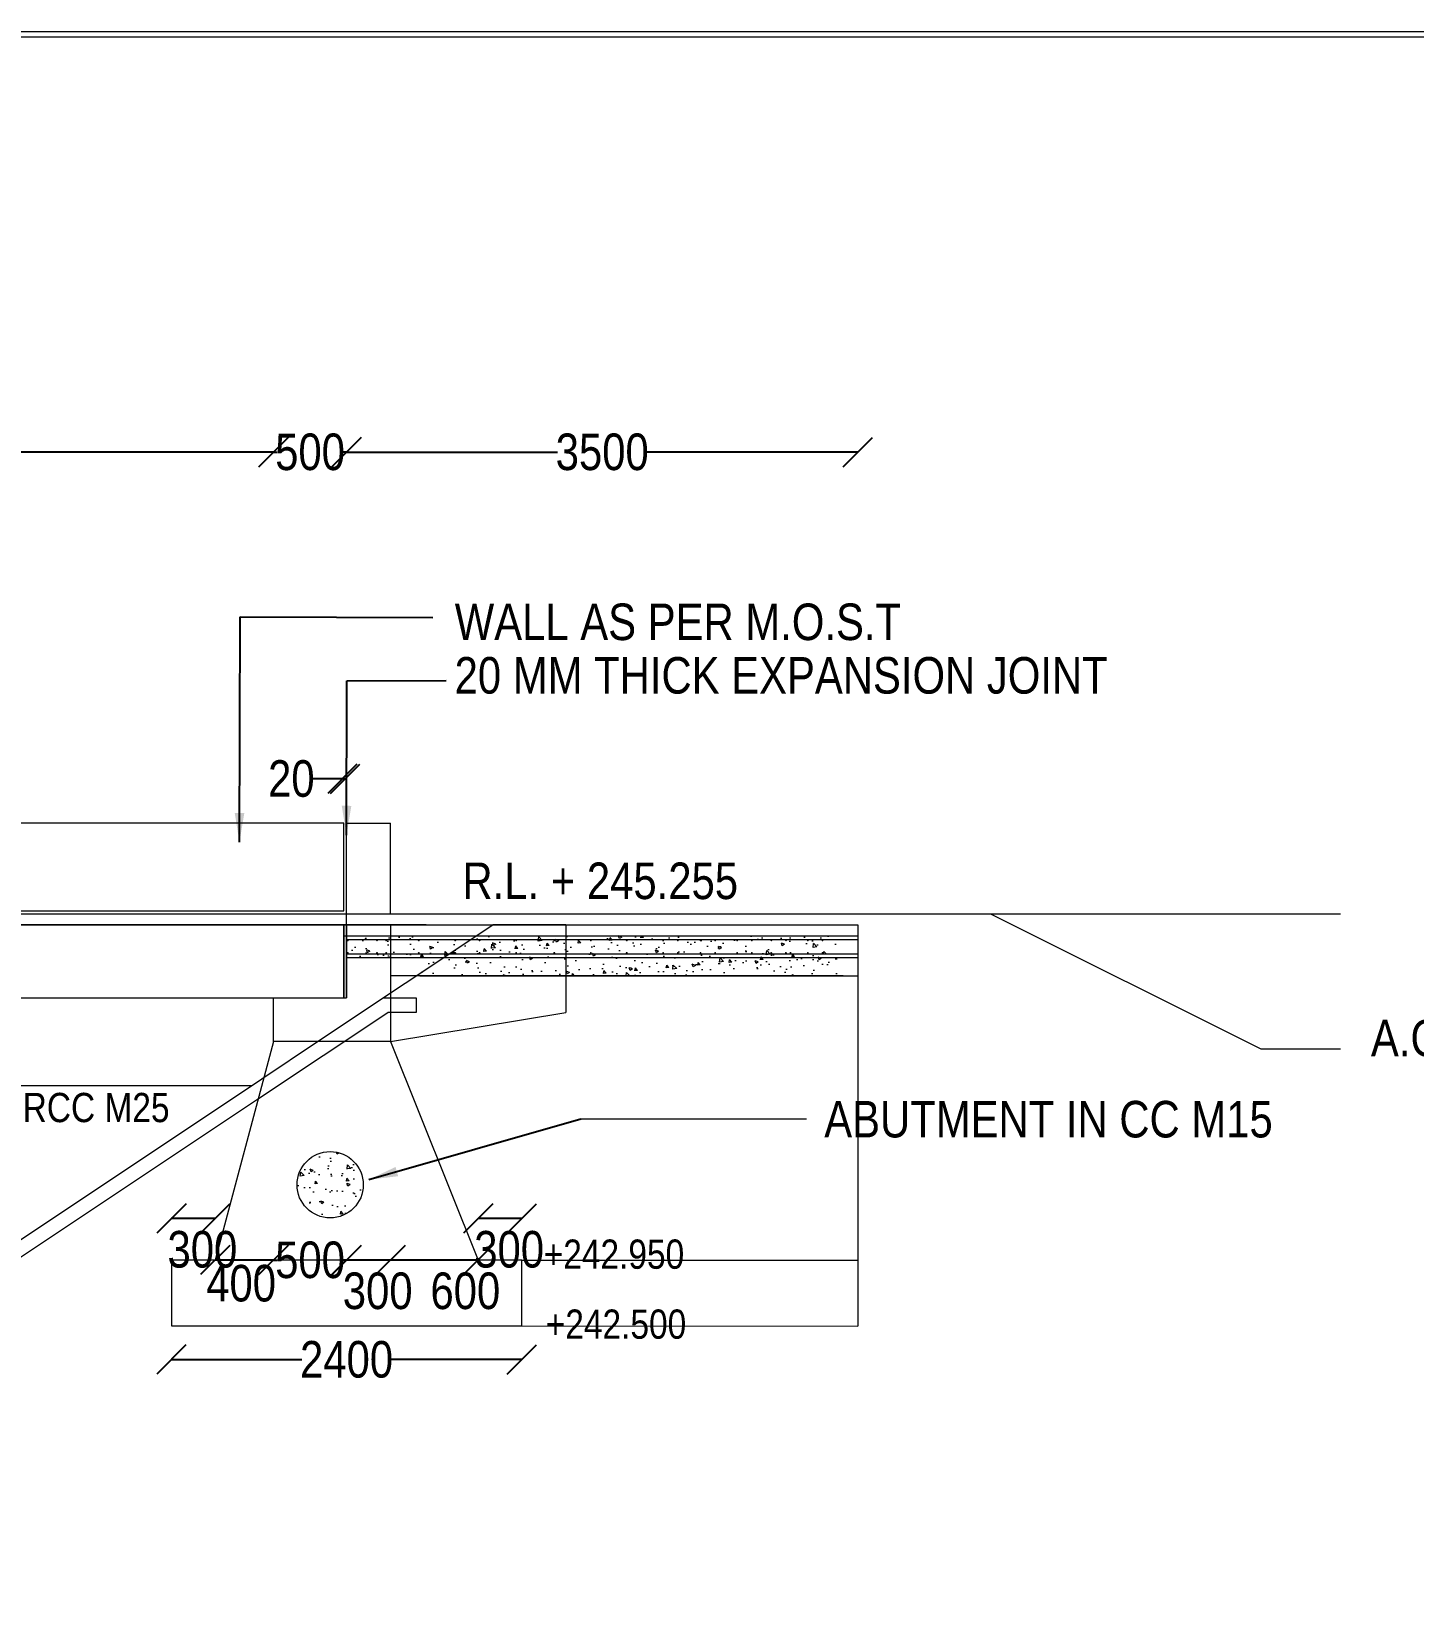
# Model space of a CAD drawing. Header units: millimetres. Extents: x 451477 to 512853, y -21633 to 24034.
# Drawn here: x 477900 to 487359, y 13215 to 24034 of the extents above; entities that cross this region are included whole.
import ezdxf

# ---------------------------------------------------------------- set-up
doc = ezdxf.new("R2010")
doc.units = ezdxf.units.MM
doc.header["$LTSCALE"] = 300
doc.header["$MEASUREMENT"] = 0
doc.styles.add('ARIAL NARROW', font='ARIALN.TTF', dxfattribs={"height": 250})
doc.dimstyles.get("Standard").update_dxf_attribs({"dimtxt": 200, "dimasz": 200, "dimexe": 0.18, "dimexo": 0.0625, "dimgap": 0.09, "dimtad": 0, "dimdec": 0, "dimzin": 0, "dimdsep": 46, "dimtxsty": 'ARIAL NARROW', "dimcen": 0.0851, "dimdle": 0.1, "dimse1": 1, "dimse2": 1, "dimadec": 0, "dimazin": 0, "dimtfac": 1, "dimtdec": 0, "dimtofl": 0, "dimtmove": 0, "dimatfit": 3, "dimfxl": 1, "dimtolj": 1, "dimtzin": 0, "dimarcsym": 0})
doc.dimstyles.new('STANDARD$0', dxfattribs={"dimscale": 88.888889, "dimtxt": 0.02, "dimasz": 0.02, "dimexe": 0.05, "dimexo": 0.1, "dimgap": 0.002, "dimtad": 2, "dimdec": 0, "dimzin": 1, "dimdsep": 46, "dimtxsty": 'Standard', "dimcen": 0.09, "dimadec": 0, "dimazin": 0, "dimtfac": 1, "dimtdec": 4, "dimtofl": 0, "dimtmove": 0, "dimatfit": 3, "dimfxl": 1, "dimtolj": 1, "dimtzin": 1, "dimarcsym": 0})
doc.dimstyles.new('STANDARD$7', dxfattribs={"dimtxt": 2, "dimasz": 2, "dimexe": 1.25, "dimexo": 0.625, "dimtad": 1, "dimdec": 0, "dimlfac": 0.5, "dimdsep": 46, "dimtxsty": 'ARIAL NARROW', "dimcen": 2.5, "dimdle": 0.1, "dimse1": 1, "dimse2": 1, "dimadec": 0, "dimazin": 0, "dimtfac": 1, "dimtdec": 0, "dimtmove": 0, "dimatfit": 3, "dimfxl": 1, "dimtolj": 1, "dimtzin": 0, "dimarcsym": 0})

# ---------------------------------------------------------------- blocks, each defined once
blk = doc.blocks.new('_Oblique')
at = {"color": 0, "linetype": 'ByBlock', "lineweight": -2}
blk.add_line((-0.5, -0.5), (0.5, 0.5), dxfattribs=at)
blk = doc.blocks.new('*D4')
at = {"color": 0, "lineweight": -2, "transparency": 16777216}
for p, q in [((480027, 18920), (479827, 18920)), ((480047, 18920), (480027, 18920))]:
    blk.add_line(p, q, dxfattribs=at)
at = {"layer": 'Defpoints', "color": 0, "lineweight": 9, "transparency": 16777216}
for p in [(480047, 18920), (480047, 18591), (480027, 18441)]:
    blk.add_point(p, dxfattribs=at)
at = {"color": 0, "lineweight": -2, "transparency": 16777216, "xscale": 200, "yscale": 200, "zscale": 200, "rotation": 180}
blk.add_blockref('_Oblique', (480027, 18920), dxfattribs=at)
at = {"color": 0, "lineweight": -2, "transparency": 16777216, "xscale": 200, "yscale": 200, "zscale": 200}
blk.add_blockref('_Oblique', (480047, 18920), dxfattribs=at)
at = {"color": 0, "lineweight": 9, "transparency": 16777216, "insert": (479678, 18920), "char_height": 250, "attachment_point": 5, "style": 'ARIAL NARROW'}
blk.add_mtext('\\A1;20', dxfattribs=at)
blk = doc.blocks.new('*D6')
at = {"color": 0, "lineweight": -2, "transparency": 16777216}
for p, q in [((475126, 21156), (477032, 21156)), ((479557, 21156), (477651, 21156))]:
    blk.add_line(p, q, dxfattribs=at)
at = {"layer": 'Defpoints', "color": 0, "lineweight": 9, "transparency": 16777216}
for p in [(479556, 21156), (475126, 17421), (479556, 17271)]:
    blk.add_point(p, dxfattribs=at)
at = {"color": 0, "lineweight": -2, "transparency": 16777216, "xscale": 200, "yscale": 200, "zscale": 200, "rotation": 180}
blk.add_blockref('_Oblique', (475126, 21156), dxfattribs=at)
at = {"color": 0, "lineweight": -2, "transparency": 16777216, "xscale": 200, "yscale": 200, "zscale": 200}
blk.add_blockref('_Oblique', (479556, 21156), dxfattribs=at)
at = {"color": 0, "lineweight": 9, "transparency": 16777216, "insert": (477341, 21156), "char_height": 250, "attachment_point": 5, "style": 'ARIAL NARROW'}
blk.add_mtext('\\A1;4430', dxfattribs=at)
blk = doc.blocks.new('*D7')
at = {"color": 0, "lineweight": -2, "transparency": 16777216}
for p, q in [((479556, 21156), (479580, 21156)), ((480057, 21156), (480033, 21156))]:
    blk.add_line(p, q, dxfattribs=at)
at = {"layer": 'Defpoints', "color": 0, "lineweight": 9, "transparency": 16777216}
for p in [(480056, 21156), (479556, 16540), (480056, 16540)]:
    blk.add_point(p, dxfattribs=at)
at = {"color": 0, "lineweight": -2, "transparency": 16777216, "xscale": 200, "yscale": 200, "zscale": 200, "rotation": 180}
blk.add_blockref('_Oblique', (479556, 21156), dxfattribs=at)
at = {"color": 0, "lineweight": -2, "transparency": 16777216, "xscale": 200, "yscale": 200, "zscale": 200}
blk.add_blockref('_Oblique', (480056, 21156), dxfattribs=at)
at = {"color": 0, "lineweight": 9, "transparency": 16777216, "insert": (479806, 21156), "char_height": 250, "attachment_point": 5, "style": 'ARIAL NARROW'}
blk.add_mtext('\\A1;500', dxfattribs=at)
blk = doc.blocks.new('*D8')
at = {"color": 0, "lineweight": -2, "transparency": 16777216}
for p, q in [((480056, 21156), (481501, 21156)), ((483557, 21156), (482112, 21156))]:
    blk.add_line(p, q, dxfattribs=at)
at = {"layer": 'Defpoints', "color": 0, "lineweight": 9, "transparency": 16777216}
for p in [(483556, 21156), (480056, 17610), (483556, 17160)]:
    blk.add_point(p, dxfattribs=at)
at = {"color": 0, "lineweight": -2, "transparency": 16777216, "xscale": 200, "yscale": 200, "zscale": 200, "rotation": 180}
blk.add_blockref('_Oblique', (480056, 21156), dxfattribs=at)
at = {"color": 0, "lineweight": -2, "transparency": 16777216, "xscale": 200, "yscale": 200, "zscale": 200}
blk.add_blockref('_Oblique', (483556, 21156), dxfattribs=at)
at = {"color": 0, "lineweight": 9, "transparency": 16777216, "insert": (481806, 21156), "char_height": 250, "attachment_point": 5, "style": 'ARIAL NARROW'}
blk.add_mtext('\\A1;3500', dxfattribs=at)
blk = doc.blocks.new('*D20')
at = {"color": 0, "lineweight": -2, "transparency": 16777216}
for p, q in [((478856, 14945), (479749, 14945)), ((481257, 14945), (480364, 14945))]:
    blk.add_line(p, q, dxfattribs=at)
at = {"layer": 'Defpoints', "color": 0, "lineweight": 9, "transparency": 16777216}
for p in [(478856, 15245), (481256, 15245), (478856, 14945)]:
    blk.add_point(p, dxfattribs=at)
at = {"color": 0, "lineweight": -2, "transparency": 16777216, "xscale": 200, "yscale": 200, "zscale": 200, "rotation": 180}
blk.add_blockref('_Oblique', (478856, 14945), dxfattribs=at)
at = {"color": 0, "lineweight": -2, "transparency": 16777216, "xscale": 200, "yscale": 200, "zscale": 200}
blk.add_blockref('_Oblique', (481256, 14945), dxfattribs=at)
at = {"color": 0, "lineweight": 9, "transparency": 16777216, "insert": (480056, 14945), "char_height": 250, "attachment_point": 5, "style": 'ARIAL NARROW'}
blk.add_mtext('\\A1;2400', dxfattribs=at)
blk = doc.blocks.new('*D21')
at = {"color": 0, "lineweight": -2, "transparency": 16777216}
for p, q in [((479556, 15626), (479580, 15626)), ((480057, 15626), (480033, 15626))]:
    blk.add_line(p, q, dxfattribs=at)
at = {"layer": 'Defpoints', "color": 0, "lineweight": 9, "transparency": 16777216}
for p in [(479556, 15626), (479556, 15626), (480056, 15626)]:
    blk.add_point(p, dxfattribs=at)
at = {"color": 0, "lineweight": -2, "transparency": 16777216, "xscale": 200, "yscale": 200, "zscale": 200, "rotation": 180}
blk.add_blockref('_Oblique', (479556, 15626), dxfattribs=at)
at = {"color": 0, "lineweight": -2, "transparency": 16777216, "xscale": 200, "yscale": 200, "zscale": 200}
blk.add_blockref('_Oblique', (480056, 15626), dxfattribs=at)
at = {"color": 0, "lineweight": 9, "transparency": 16777216, "insert": (479806, 15626), "char_height": 250, "attachment_point": 5, "style": 'ARIAL NARROW'}
blk.add_mtext('\\A1;500', dxfattribs=at)
blk = doc.blocks.new('*D22')
at = {"color": 0, "lineweight": -2, "transparency": 16777216}
blk.add_line((480357, 15626), (480057, 15626), dxfattribs=at)
at = {"layer": 'Defpoints', "color": 0, "lineweight": 9, "transparency": 16777216}
for p in [(480057, 15626), (480057, 15626), (480356, 15626)]:
    blk.add_point(p, dxfattribs=at)
at = {"color": 0, "lineweight": -2, "transparency": 16777216, "xscale": 200, "yscale": 200, "zscale": 200, "rotation": 180}
blk.add_blockref('_Oblique', (480057, 15626), dxfattribs=at)
at = {"color": 0, "lineweight": -2, "transparency": 16777216, "xscale": 200, "yscale": 200, "zscale": 200}
blk.add_blockref('_Oblique', (480356, 15626), dxfattribs=at)
at = {"color": 0, "lineweight": 9, "transparency": 16777216, "insert": (480269, 15414), "char_height": 250, "attachment_point": 5, "style": 'ARIAL NARROW'}
blk.add_mtext('\\A1;300', dxfattribs=at)
blk = doc.blocks.new('*D23')
at = {"color": 0, "lineweight": -2, "transparency": 16777216}
blk.add_line((479556, 15626), (479156, 15626), dxfattribs=at)
at = {"layer": 'Defpoints', "color": 0, "lineweight": 9, "transparency": 16777216}
for p in [(479156, 15626), (479156, 15626), (479556, 15626)]:
    blk.add_point(p, dxfattribs=at)
at = {"color": 0, "lineweight": -2, "transparency": 16777216, "xscale": 200, "yscale": 200, "zscale": 200, "rotation": 180}
blk.add_blockref('_Oblique', (479156, 15626), dxfattribs=at)
at = {"color": 0, "lineweight": -2, "transparency": 16777216, "xscale": 200, "yscale": 200, "zscale": 200}
blk.add_blockref('_Oblique', (479556, 15626), dxfattribs=at)
at = {"color": 0, "lineweight": 9, "transparency": 16777216, "insert": (479334, 15466), "char_height": 250, "attachment_point": 5, "style": 'ARIAL NARROW'}
blk.add_mtext('\\A1;400', dxfattribs=at)
blk = doc.blocks.new('*D24')
at = {"color": 0, "lineweight": -2, "transparency": 16777216}
blk.add_line((480957, 15626), (480357, 15626), dxfattribs=at)
at = {"layer": 'Defpoints', "color": 0, "lineweight": 9, "transparency": 16777216}
for p in [(480357, 15626), (480357, 15626), (480956, 15626)]:
    blk.add_point(p, dxfattribs=at)
at = {"color": 0, "lineweight": -2, "transparency": 16777216, "xscale": 200, "yscale": 200, "zscale": 200, "rotation": 180}
blk.add_blockref('_Oblique', (480357, 15626), dxfattribs=at)
at = {"color": 0, "lineweight": -2, "transparency": 16777216, "xscale": 200, "yscale": 200, "zscale": 200}
blk.add_blockref('_Oblique', (480956, 15626), dxfattribs=at)
at = {"color": 0, "lineweight": 9, "transparency": 16777216, "insert": (480869, 15414), "char_height": 250, "attachment_point": 5, "style": 'ARIAL NARROW'}
blk.add_mtext('\\A1;600', dxfattribs=at)
blk = doc.blocks.new('*D25')
at = {"color": 0, "lineweight": -2, "transparency": 16777216}
blk.add_line((481257, 15910), (480956, 15910), dxfattribs=at)
at = {"layer": 'Defpoints', "color": 0, "lineweight": 9, "transparency": 16777216}
for p in [(480957, 15910), (480957, 15910), (481256, 15910)]:
    blk.add_point(p, dxfattribs=at)
at = {"color": 0, "lineweight": -2, "transparency": 16777216, "xscale": 200, "yscale": 200, "zscale": 200, "rotation": 180}
blk.add_blockref('_Oblique', (480957, 15910), dxfattribs=at)
at = {"color": 0, "lineweight": -2, "transparency": 16777216, "xscale": 200, "yscale": 200, "zscale": 200}
blk.add_blockref('_Oblique', (481256, 15910), dxfattribs=at)
at = {"color": 0, "lineweight": 9, "transparency": 16777216, "insert": (481169, 15698), "char_height": 250, "attachment_point": 5, "style": 'ARIAL NARROW'}
blk.add_mtext('\\A1;300', dxfattribs=at)
blk = doc.blocks.new('*D26')
at = {"color": 0, "lineweight": -2, "transparency": 16777216}
blk.add_line((479156, 15910), (478856, 15910), dxfattribs=at)
at = {"layer": 'Defpoints', "color": 0, "lineweight": 9, "transparency": 16777216}
for p in [(478857, 15910), (478857, 15910), (479156, 15910)]:
    blk.add_point(p, dxfattribs=at)
at = {"color": 0, "lineweight": -2, "transparency": 16777216, "xscale": 200, "yscale": 200, "zscale": 200, "rotation": 180}
blk.add_blockref('_Oblique', (478857, 15910), dxfattribs=at)
at = {"color": 0, "lineweight": -2, "transparency": 16777216, "xscale": 200, "yscale": 200, "zscale": 200}
blk.add_blockref('_Oblique', (479156, 15910), dxfattribs=at)
at = {"color": 0, "lineweight": 9, "transparency": 16777216, "insert": (479069, 15698), "char_height": 250, "attachment_point": 5, "style": 'ARIAL NARROW'}
blk.add_mtext('\\A1;300', dxfattribs=at)

msp = doc.modelspace()

# ---------------------------------------------------------------- hatches: boundary and pattern name
at = {"lineweight": 9}
h = msp.add_hatch(dxfattribs=at)
h.set_pattern_fill('AR-CONC', color=0, scale=30, style=0)
h.set_pattern_definition([(130, (1054874.99, 36864.14), (-215.178055, -18.82564), [22.5, -247.5]), (185, (1054875, 36864.14), (41.6254, 225.65764), [18, -198]), (79.5486, (1054857.06, 36862.58), (-173.552815, 206.83186), [19.12206, -210.34263]), (133.8158, (1054875, 36924.14), (-320.17231, -49.6557), [33.75, -371.25]), (83.3644, (1054848.3, 36920), (-280.39881, 292.23536), [28.68309, -315.5139]), (188.8158, (1054875, 36924.14), (-280.39858, 292.23558), [27, -297]), (159, (1054844.99, 36909.14), (-179.072116, -120.785667), [22.5, -247.5]), (214, (1054845, 36909.14), (-72.9946, 217.54501), [18, -198]), (108.5486, (1054830.07, 36899.08), (-252.06679, 96.75915), [19.12206, -210.34263]), (142.5, (1054874.99, 36864.144), (-3.647957, 99.868156), [0, -195.6, 0, -201, 0, -198.75]), (172.5, (1054874.99, 36864.14), (-78.920861, 118.323514), [0, -114.6, 0, -191.1, 0, -75.75]), (212.5, (1054941.89, 36864.14), (-160.146731, -6.766462), [0, -75, 0, -234, 0, -310.5]), (222.5, (1054971.89, 36864.14), (-174.95585, 30.031495), [0, -97.5, 0, -155.4, 0, -220.5])])
h.paths.add_polyline_path([(480056.5, 17845.9), (483456.5, 17845.9), (483456.5, 17570.9), (480556.5, 17570.9), (480556.5, 17695.9), (480056.5, 17695.9)])
h = msp.add_hatch(dxfattribs=at)
h.set_pattern_fill('AR-CONC', color=0, scale=30, style=0)
h.set_pattern_definition([(130, (1034122.86, -85885.66), (-215.178055, -18.82564), [22.5, -247.5]), (185, (1034122.86, -85885.66), (41.6254, 225.65764), [18, -198]), (79.5486, (1034104.93, -85887.23), (-173.552815, 206.83186), [19.12206, -210.34263]), (133.8158, (1034122.86, -85825.66), (-320.17231, -49.6557), [33.75, -371.25]), (83.3644, (1034096.18, -85829.8), (-280.39881, 292.23536), [28.68309, -315.5139]), (188.8158, (1034122.86, -85825.66), (-280.39858, 292.23558), [27, -297]), (159, (1034092.86, -85840.66), (-179.072116, -120.785667), [22.5, -247.5]), (214, (1034092.86, -85840.66), (-72.9946, 217.54501), [18, -198]), (108.5486, (1034077.94, -85850.73), (-252.06679, 96.75915), [19.12206, -210.34263]), (142.5, (1034122.86, -85885.66), (-3.647957, 99.868156), [0, -195.6, 0, -201, 0, -198.75]), (172.5, (1034122.86, -85885.66), (-78.920861, 118.323514), [0, -114.6, 0, -191.1, 0, -75.75]), (212.5, (1034189.76, -85885.66), (-160.146731, -6.766462), [0, -75, 0, -234, 0, -310.5]), (222.5, (1034219.76, -85885.66), (-174.95585, 30.031495), [0, -97.5, 0, -155.4, 0, -220.5])])
edge = h.paths.add_edge_path()
edge.add_arc((479943.6, 16141.2), 226.8, 0, 360)

# ---------------------------------------------------------------- linework, layer by layer
at = {"color": 0, "lineweight": 9}
for p, q in [((451512, 23998.6), (512818, 23998.6)), ((480056.3, 18615.9), (480356.3, 18615.9)), ((480056.5, 17920.9), (480056.5, 18615.9)), ((480356.5, 17995.9), (480356.3, 18615.9)), ((474826.5, 17995.9), (486860.9, 17995.9)), ((484464, 17995.9), (486313.9, 17070.9)), ((480601.5, 17920.9), (474836.5, 17920.9)), ((474836.5, 17920.9), (481356.5, 17920.9)), ((479856.5, 17120.9), (481056.5, 17920.9)), ((480036.5, 17920.9), (480036.5, 17420.9)), ((480036.5, 17920.9), (480036.5, 17420.9)), ((480036.5, 17420.9), (480036.5, 17920.9)), ((480056.5, 17920.9), (480056.5, 17420.9)), ((480056.5, 17920.9), (480056.5, 17420.9)), ((480056.5, 17420.9), (480056.5, 17920.9)), ((480056.5, 17920.9), (483456.5, 17920.9)), ((480056.9, 17920.9), (483556.9, 17920.9)), ((480356.5, 17920.9), (480356.5, 17120.9)), ((481056.5, 17920.9), (481556.5, 17920.9)), ((481556.5, 17920.9), (481056.5, 17920.9)), ((481556.5, 17920.9), (481556.5, 17320.9)), ((483556.9, 17920.9), (483556.9, 17570.9)), ((480036.5, 17845.9), (483456.5, 17845.9)), ((480036.9, 17845.9), (483556.9, 17845.9)), ((480056.5, 17820.9), (483456.5, 17820.9)), ((480056.9, 17820.9), (483556.9, 17820.9)), ((480056.5, 17720.9), (483456.5, 17720.9)), ((480056.5, 17695.9), (483456.5, 17695.9)), ((480056.9, 17720.9), (483556.9, 17720.9)), ((480056.9, 17695.9), (483556.9, 17695.9)), ((480556.5, 17570.9), (483456.5, 17570.9)), ((480556.9, 17570.9), (483556.9, 17570.9)), ((483556.9, 17570.9), (483556.9, 15174.5)), ((474826.5, 17420.9), (479701.5, 17420.9)), ((479556.5, 17120.9), (479556.5, 17420.9)), ((479556.5, 17120.9), (479556.5, 17420.9)), ((479556.5, 17420.9), (480056.5, 17420.9)), ((479556.5, 17120.9), (479556.5, 17420.9)), ((479556.5, 17120.9), (479556.5, 17420.9)), ((479556.5, 17420.9), (480056.5, 17420.9)), ((479556.5, 17420.9), (480056.5, 17420.9)), ((479556.5, 17420.9), (480056.5, 17420.9)), ((480306.5, 17420.9), (480531.5, 17420.9)), ((480356.5, 17420.9), (480356.5, 17120.9)), ((480356.5, 17420.9), (480356.5, 17120.9)), ((480531.5, 17420.9), (480531.5, 17320.9)), ((479452.2, 16731.2), (480337.6, 17320.8)), ((480531.5, 17320.9), (480337.8, 17320.9)), ((480356.5, 17120.9), (481556.5, 17320.9)), ((479556.5, 17120.9), (479156.5, 15626.1)), ((479475, 16866.5), (479856.5, 17120.9)), ((480356.5, 17120.9), (479556.5, 17120.9)), ((480356.5, 17120.9), (479556.5, 17120.9)), ((480356.5, 17120.9), (480956.5, 15626.1)), ((486313.9, 17070.9), (486860.9, 17070.9)), ((474826.5, 16820.9), (479406.5, 16820.9)), ((477576, 15600.6), (479475, 16866.5)), ((477606.5, 15500.7), (479452.2, 16731.2)), ((481658.9, 16593.2), (483204.2, 16593.2)), ((478856.5, 15626.1), (478856.5, 15176.6)), ((479156.5, 15626.1), (478856.5, 15626.1)), ((480887.1, 15626.1), (479077.5, 15626.1)), ((481256.5, 15626.1), (480956.5, 15626.1)), ((481256.5, 15176.6), (481256.5, 15626.1)), ((481256.5, 15626.1), (483556.9, 15626.1)), ((478857, 15176.1), (481256, 15176.1)), ((481256, 15176.1), (481256.5, 15176.6)), ((481256, 15176.1), (483556.9, 15174.5))]:
    msp.add_line(p, q, dxfattribs=at)
at = {"color": 0, "linetype": 'ByBlock', "lineweight": 9}
for points in [[(451477, 24033.6), (512853, 24033.6), (512853, -21632.9), (451477, -21632.9)], [(451512, 23998.6), (512818, 23998.6), (512818, -21597.9), (451512, -21597.9)]]:
    msp.add_lwpolyline(points, close=True, dxfattribs=at)
at = {"color": 0, "lineweight": 9}
msp.add_lwpolyline([(480036.1, 18615.9), (474836.5, 18615.9), (474836.5, 18015), (480036.1, 18015)], close=True, dxfattribs=at)
at = {"color": 0, "lineweight": 9, "const_width": 6.25, "flags": 128}
for points in [[(480061.9, 17813.9, 1), (480068.2, 17813.9, 1)], [(480261.2, 17813.9, 1), (480267.5, 17813.9, 1)], [(480324.1, 17813.9, 1), (480330.4, 17813.9, 1)], [(480324.5, 17813.9, 1), (480330.8, 17813.9, 1)], [(480546.8, 17813.9, 1), (480553, 17813.9, 1)], [(480547.1, 17813.9, 1), (480553.4, 17813.9, 1)], [(480796.8, 17813.9, 1), (480803, 17813.9, 1)], [(480797.1, 17813.9, 1), (480803.4, 17813.9, 1)], [(480963.4, 17813.9, 1), (480969.6, 17813.9, 1)], [(480963.8, 17813.9, 1), (480970, 17813.9, 1)], [(481213.4, 17813.9, 1), (481219.6, 17813.9, 1)], [(481213.8, 17813.9, 1), (481220, 17813.9, 1)], [(481474.7, 17813.9, 1), (481481, 17813.9, 1)], [(481475.1, 17813.9, 1), (481481.3, 17813.9, 1)], [(481724.7, 17813.9, 1), (481731, 17813.9, 1)], [(481725.1, 17813.9, 1), (481731.3, 17813.9, 1)], [(481970.4, 17813.9, 1), (481976.7, 17813.9, 1)], [(481970.8, 17813.9, 1), (481977.1, 17813.9, 1)], [(482220.4, 17813.9, 1), (482226.7, 17813.9, 1)], [(482320.8, 17813.9, 1), (482327.1, 17813.9, 1)], [(482476.3, 17813.9, 1), (482482.5, 17813.9, 1)], [(482576.6, 17813.9, 1), (482582.9, 17813.9, 1)], [(482726.3, 17813.9, 1), (482732.5, 17813.9, 1)], [(482826.6, 17813.9, 1), (482832.9, 17813.9, 1)], [(482960.4, 17813.9, 1), (482966.6, 17813.9, 1)], [(483060.7, 17813.9, 1), (483067, 17813.9, 1)], [(483210.4, 17813.9, 1), (483216.6, 17813.9, 1)], [(483310.7, 17813.9, 1), (483317, 17813.9, 1)], [(480061.9, 17728.1, 1), (480068.2, 17728.1, 1)], [(480261.2, 17728.1, 1), (480267.5, 17728.1, 1)], [(480324.1, 17728.1, 1), (480330.4, 17728.1, 1)], [(480324.5, 17728.1, 1), (480330.8, 17728.1, 1)], [(480546.8, 17728.1, 1), (480553, 17728.1, 1)], [(480547.1, 17728.1, 1), (480553.4, 17728.1, 1)], [(480796.8, 17728.1, 1), (480803, 17728.1, 1)], [(480797.1, 17728.1, 1), (480803.4, 17728.1, 1)], [(480963.4, 17728.1, 1), (480969.6, 17728.1, 1)], [(480963.8, 17728.1, 1), (480970, 17728.1, 1)], [(481213.4, 17728.1, 1), (481219.6, 17728.1, 1)], [(481213.8, 17728.1, 1), (481220, 17728.1, 1)], [(481474.7, 17728.1, 1), (481481, 17728.1, 1)], [(481475.1, 17728.1, 1), (481481.3, 17728.1, 1)], [(481724.7, 17728.1, 1), (481731, 17728.1, 1)], [(481725.1, 17728.1, 1), (481731.3, 17728.1, 1)], [(481970.4, 17728.1, 1), (481976.7, 17728.1, 1)], [(481970.8, 17728.1, 1), (481977.1, 17728.1, 1)], [(482220.4, 17728.1, 1), (482226.7, 17728.1, 1)], [(482320.8, 17728.1, 1), (482327.1, 17728.1, 1)], [(482476.3, 17728.1, 1), (482482.5, 17728.1, 1)], [(482576.6, 17728.1, 1), (482582.9, 17728.1, 1)], [(482726.3, 17728.1, 1), (482732.5, 17728.1, 1)], [(482826.6, 17728.1, 1), (482832.9, 17728.1, 1)], [(482960.4, 17728.1, 1), (482966.6, 17728.1, 1)], [(483060.7, 17728.1, 1), (483067, 17728.1, 1)], [(483210.4, 17728.1, 1), (483216.6, 17728.1, 1)], [(483310.7, 17728.1, 1), (483317, 17728.1, 1)]]:
    msp.add_lwpolyline(points, format="xyb", close=True, dxfattribs=at)
at = {"color": 0, "lineweight": 9}
msp.add_lwpolyline([(483456.5, 17570.9), (480356.5, 17570.9)], dxfattribs=at)
msp.add_circle((479943.6, 16141.2), 226.8, dxfattribs=at)
for centre, start, end in [((480337.8, 17320.4), 90, 123.66312), ((486314.1, 17071.4), 243.43495, 270), ((478857, 15176.6), 180, 270)]:
    msp.add_arc(centre, 0.5, start, end, dxfattribs=at)

# ---------------------------------------------------------------- texts
at = {"color": 0, "lineweight": 9, "style": 'ARIAL NARROW'}
for s, p in [('WALL AS PER M.O.S.T', (480796.5, 19869.2)), ('R.L. + 245.255', (480849.2, 18096.7)), ('A.G.L. + 244.330', (487068.2, 17020.2))]:
    msp.add_text(s, height=250, dxfattribs=at).set_placement(p)
for s, insert, char_height, attachment_point in [('20 MM THICK EXPANSION JOINT', (480795.5, 19626.1), 250, 4), ('BED BLOCK IN RCC M25', (476171.1, 16668.6), 200, 4), ('ABUTMENT IN CC M15', (486396.1, 16588.4), 250, 6)]:
    msp.add_mtext(s, dxfattribs=dict(at, insert=insert, char_height=char_height, attachment_point=attachment_point))
at = {"color": 0, "lineweight": 9, "char_height": 200, "width": 2930.825, "attachment_point": 1, "style": 'ARIAL NARROW'}
for s, insert in [(' +242.950', (481341.6, 15766.4)), (' +242.500', (481355.6, 15287.4))]:
    msp.add_mtext(s, dxfattribs=dict(at, insert=insert))

# ---------------------------------------------------------------- dimensions: what is measured, and where the dimension line sits
at = {"color": 0, "lineweight": 9}
for base, p1, p2, picture, middle in [((479556.5, 21155.7), (475126.5, 17420.9), (479556.5, 17270.9), '*D6', (477341.5, 21155.7)), ((480056.5, 21156.2), (479556.5, 16540), (480056.5, 16540), '*D7', (479806.5, 21156.2)), ((483556.5, 21156.2), (480056.5, 17609.6), (483556.5, 17159.6), '*D8', (481806.5, 21156.2))]:
    dim = msp.add_linear_dim(base=base, p1=p1, p2=p2, dimstyle='Standard', override={"dimtxt": 250, "dimblk1": 'Oblique', "dimblk2": 'Oblique', "dimsah": 1}, dxfattribs=at)
    dim.commit()
    dim.dimension.update_dxf_attribs({"geometry": picture, "text_midpoint": middle})
dim = msp.add_linear_dim(base=(480046.6, 18920.4), p1=(480026.6, 18441.4), p2=(480046.6, 18591.4), dimstyle='Standard', override={"dimtxt": 250, "dimblk1": 'Oblique', "dimblk2": 'Oblique', "dimsah": 1}, dxfattribs=at)
dim.commit()
dim.dimension.update_dxf_attribs({"geometry": '*D4', "text_midpoint": (479678.3, 18920.4), "dimtype": 160})
for base, p1, p2, picture, middle in [((478856.6, 15909.6), (479156.4, 15909.6), (478856.6, 15909.6), '*D26', (479068.5, 15697.5)), ((480956.6, 15909.6), (481256.4, 15909.6), (480956.6, 15909.6), '*D25', (481168.5, 15697.5)), ((479156.5, 15626.1), (479556.2, 15626.1), (479156.5, 15626.1), '*D23', (479333.6, 15466.5)), ((480056.7, 15626.1), (480356.5, 15626.1), (480056.7, 15626.1), '*D22', (480268.6, 15414)), ((480356.7, 15626.1), (480956.5, 15626.1), (480356.7, 15625.9), '*D24', (480868.6, 15414))]:
    dim = msp.add_linear_dim(base=base, p1=p1, p2=p2, angle=180, dimstyle='STANDARD$0', override={"dimscale": 1, "dimtxt": 250, "dimasz": 200, "dimexe": 0.18, "dimexo": 0.0625, "dimgap": 0.09, "dimtad": 0, "dimzin": 0, "dimtxsty": 'ARIAL NARROW', "dimblk1": 'Oblique', "dimblk2": 'Oblique', "dimsah": 1, "dimcen": 0.0851, "dimdle": 0.1, "dimse1": 1, "dimse2": 1, "dimtdec": 0, "dimtmove": 2, "dimtzin": 0}, dxfattribs=at)
    dim.commit()
    dim.dimension.update_dxf_attribs({"geometry": picture, "text_midpoint": middle, "dimtype": 160})
for base, p1, p2, picture, middle in [((479556.5, 15626.1), (480056.5, 15626.1), (479556.5, 15626.1), '*D21', (479806.5, 15626.1)), ((478856.5, 14945), (481256.5, 15244.8), (478856.5, 15244.8), '*D20', (480056.5, 14945))]:
    dim = msp.add_linear_dim(base=base, p1=p1, p2=p2, angle=180, dimstyle='STANDARD$0', override={"dimscale": 1, "dimtxt": 250, "dimasz": 200, "dimexe": 0.18, "dimexo": 0.0625, "dimgap": 0.09, "dimtad": 0, "dimzin": 0, "dimtxsty": 'ARIAL NARROW', "dimblk1": 'Oblique', "dimblk2": 'Oblique', "dimsah": 1, "dimcen": 0.0851, "dimdle": 0.1, "dimse1": 1, "dimse2": 1, "dimtdec": 0, "dimtzin": 0}, dxfattribs=at)
    dim.commit()
    dim.dimension.update_dxf_attribs({"geometry": picture, "text_midpoint": middle})

# ---------------------------------------------------------------- leaders
for points, override in [([(479322.6, 18485.7), (479327.5, 20027.9), (480646.2, 20022.9)], {"dimtxt": 250, "dimasz": 200, "dimexe": 0.18, "dimexo": 0.0625, "dimgap": 0.09, "dimtad": 0, "dimlfac": 1, "dimzin": 0, "dimcen": 0.0851, "dimtofl": 0}), ([(480055.2, 18534.8), (480058.5, 19590.1), (480738.7, 19592.6)], {"dimtxt": 200, "dimasz": 200, "dimexe": 0.18, "dimexo": 0.0625, "dimgap": 0.09, "dimtad": 0, "dimtoh": 1, "dimlfac": 1, "dimzin": 0, "dimcen": 0.09, "dimtdec": 4, "dimtofl": 0}), ([(480207.9, 16176.2), (481658.9, 16593.2)], {"dimtxt": 200, "dimasz": 200, "dimexe": 0.18, "dimexo": 0.0625, "dimgap": 0.09, "dimtad": 0, "dimtoh": 1, "dimlfac": 1, "dimzin": 0, "dimcen": 0.09, "dimtdec": 4, "dimtofl": 0})]:
    msp.add_leader(points, dimstyle='STANDARD$7', override=override, dxfattribs=at)

doc.saveas('drawing.dxf')
